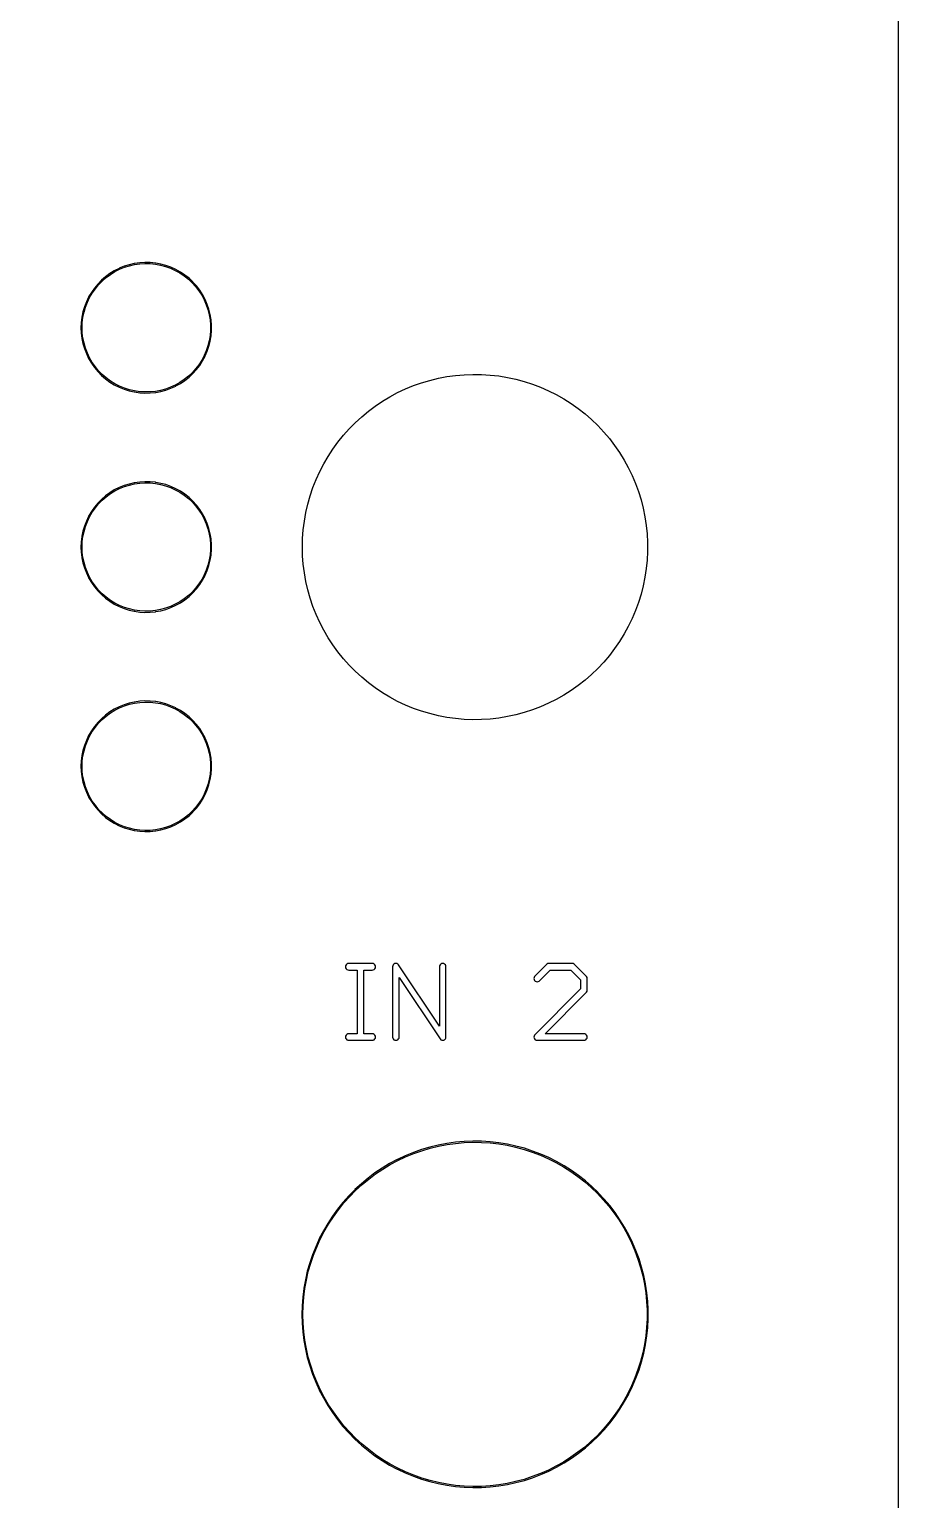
# Model space of a CAD drawing. Extents: x 1 to 42, y 9 to 138.
# Drawn here: x 21.42 to 41.57, y 36.28 to 70.35 of the extents above; entities that cross this region are included whole.
import ezdxf

# ---------------------------------------------------------------- set-up
doc = ezdxf.new("R2010")
doc.units = 0

msp = doc.modelspace()

# ---------------------------------------------------------------- linework, layer by layer
at = {"color": 5, "true_color": 0x0000ff}
msp.add_polyline3d([(41.56964, 9.25322, 0), (41.56964, 137.75436, 0), (1.27, 137.75436, 0), (1.27, 9.25322, 0), (41.56964, 9.25322, 0)], close=True, dxfattribs=at)
at = {"color": 34, "true_color": 0x008000}
for points in [[(1.27, 9.25322, 0), (41.56964, 9.25322, 0), (41.56964, 137.75436, 0), (1.27, 137.75436, 0), (1.27, 9.25322, 0)], [(23.9776, 64.94018, 0), (23.85568, 64.92238, 0), (23.85175, 64.92176, 0), (23.73237, 64.89382, 0), (23.61553, 64.85827, 0), (23.50123, 64.81255, 0), (23.49769, 64.81075, 0), (23.38847, 64.75487, 0), (23.28433, 64.69137, 0), (23.18781, 64.61771, 0), (23.09383, 64.53643, 0), (23.00466, 64.44726, 0), (22.92846, 64.35328, 0), (22.85734, 64.25422, 0), (22.79384, 64.14754, 0), (22.79204, 64.144, 0), (22.74124, 64.03224, 0), (22.69552, 63.91794, 0), (22.6625, 63.8011, 0), (22.6371, 63.68172, 0), (22.63648, 63.6778, 0), (22.62124, 63.55588, 0), (22.61616, 63.43395, 0), (22.62124, 63.31204, 0), (22.63648, 63.19012, 0), (22.6371, 63.18619, 0), (22.6625, 63.06681, 0), (22.69552, 62.94997, 0), (22.74124, 62.83567, 0), (22.79204, 62.72391, 0), (22.79384, 62.72037, 0), (22.85734, 62.61369, 0), (22.92846, 62.51463, 0), (23.00466, 62.42065, 0), (23.09383, 62.33148, 0), (23.18781, 62.2502, 0), (23.28433, 62.17654, 0), (23.38847, 62.11304, 0), (23.49769, 62.05716, 0), (23.50123, 62.05536, 0), (23.61553, 62.00964, 0), (23.73237, 61.97408, 0), (23.85175, 61.94614, 0), (23.85568, 61.94551, 0), (23.9776, 61.92774, 0), (24.09952, 61.92011, 0), (24.22143, 61.92266, 0), (24.34336, 61.93535, 0), (24.34728, 61.93598, 0), (24.4692, 61.95884, 0), (24.58604, 61.98932, 0), (24.70034, 62.0325, 0), (24.8121, 62.0833, 0), (24.81564, 62.0851, 0), (24.92232, 62.14352, 0), (25.02392, 62.2121, 0), (25.12044, 62.2883, 0), (25.20934, 62.37212, 0), (25.21215, 62.37493, 0), (25.29343, 62.46637, 0), (25.36963, 62.56289, 0), (25.43567, 62.66703, 0), (25.49155, 62.77625, 0), (25.49335, 62.77979, 0), (25.54415, 62.89155, 0), (25.58225, 63.00585, 0), (25.61273, 63.12523, 0), (25.63305, 63.24715, 0), (25.63367, 63.25108, 0), (25.64384, 63.373, 0), (25.64384, 63.49492, 0), (25.63367, 63.61684, 0), (25.63305, 63.62076, 0), (25.61273, 63.74268, 0), (25.58225, 63.86206, 0), (25.54415, 63.97636, 0), (25.49335, 64.08812, 0), (25.49155, 64.09166, 0), (25.43567, 64.20088, 0), (25.36963, 64.30502, 0), (25.29343, 64.40154, 0), (25.21215, 64.49298, 0), (25.20934, 64.49579, 0), (25.12044, 64.57961, 0), (25.02392, 64.65581, 0), (24.92232, 64.72439, 0), (24.81564, 64.78281, 0), (24.8121, 64.78461, 0), (24.70034, 64.83541, 0), (24.58604, 64.87859, 0), (24.4692, 64.90907, 0), (24.34728, 64.93192, 0), (24.34336, 64.93255, 0), (24.22143, 64.94525, 0), (24.09952, 64.9478, 0), (23.9776, 64.94018, 0)], [(24.34196, 61.9606, 0), (24.22143, 61.94806, 0), (24.09952, 61.94551, 0), (23.9776, 61.95314, 0), (23.85905, 61.97042, 0), (23.74022, 61.99823, 0), (23.62338, 62.03379, 0), (23.50918, 62.07947, 0), (23.4034, 62.13359, 0), (23.29926, 62.19709, 0), (23.20274, 62.27075, 0), (23.10876, 62.35203, 0), (23.02521, 62.43558, 0), (22.94901, 62.52956, 0), (22.87789, 62.62862, 0), (22.8152, 62.73394, 0), (22.76539, 62.84352, 0), (22.71967, 62.95782, 0), (22.68665, 63.07466, 0), (22.66159, 63.19244, 0), (22.64664, 63.31204, 0), (22.64156, 63.43395, 0), (22.64664, 63.55588, 0), (22.66159, 63.67545, 0), (22.68665, 63.79325, 0), (22.71967, 63.91009, 0), (22.76539, 64.02439, 0), (22.8152, 64.13397, 0), (22.87789, 64.23929, 0), (22.94901, 64.33835, 0), (23.02521, 64.43232, 0), (23.02522, 64.43234, 0), (23.10876, 64.51588, 0), (23.20274, 64.59716, 0), (23.29926, 64.67082, 0), (23.4034, 64.73432, 0), (23.50918, 64.78844, 0), (23.62338, 64.83412, 0), (23.74022, 64.86968, 0), (23.85894, 64.89747, 0), (23.9776, 64.91477, 0), (24.09952, 64.9224, 0), (24.22143, 64.91986, 0), (24.34207, 64.90728, 0), (24.46135, 64.88491, 0), (24.57819, 64.85444, 0), (24.69249, 64.81126, 0), (24.80287, 64.76108, 0), (24.90739, 64.70384, 0), (25.00899, 64.63526, 0), (25.10551, 64.55906, 0), (25.19248, 64.47706, 0), (25.27288, 64.38661, 0), (25.34908, 64.29009, 0), (25.41512, 64.18595, 0), (25.46929, 64.08007, 0), (25.52, 63.96851, 0), (25.5581, 63.85421, 0), (25.58858, 63.73483, 0), (25.6083, 63.61654, 0), (25.61844, 63.49492, 0), (25.61844, 63.373, 0), (25.60829, 63.25136, 0), (25.58858, 63.13308, 0), (25.5581, 63.0137, 0), (25.52, 62.8994, 0), (25.46929, 62.78784, 0), (25.41512, 62.68196, 0), (25.34908, 62.57782, 0), (25.27288, 62.4813, 0), (25.19248, 62.39085, 0), (25.10551, 62.30885, 0), (25.00899, 62.23265, 0), (24.90739, 62.16407, 0), (24.80276, 62.10677, 0), (24.69249, 62.05665, 0), (24.57819, 62.01347, 0), (24.46135, 61.98299, 0), (24.34196, 61.9606, 0)], [(27.7495, 58.35396, 0), (27.75458, 58.55462, 0), (27.76982, 58.75528, 0), (27.79522, 58.95594, 0), (27.83078, 59.15406, 0), (27.87396, 59.34964, 0), (27.92984, 59.54268, 0), (27.99334, 59.73318, 0), (28.06954, 59.9186, 0), (28.15082, 60.10148, 0), (28.2448, 60.28182, 0), (28.3464, 60.45454, 0), (28.45562, 60.62218, 0), (28.57246, 60.78474, 0), (28.69946, 60.94222, 0), (28.83408, 61.09208, 0), (28.97378, 61.23432, 0), (29.12364, 61.37148, 0), (29.27858, 61.49848, 0), (29.4386, 61.6204, 0), (29.60624, 61.73216, 0), (29.77896, 61.8363, 0), (29.95676, 61.93028, 0), (30.1371, 62.01664, 0), (30.32506, 62.09284, 0), (30.51302, 62.15888, 0), (30.70606, 62.21476, 0), (30.90164, 62.26302, 0), (31.09976, 62.30112, 0), (31.29788, 62.32906, 0), (31.49854, 62.34684, 0), (31.6992, 62.35446, 0), (31.89986, 62.35192, 0), (32.10052, 62.33922, 0), (32.30118, 62.31636, 0), (32.4993, 62.28334, 0), (32.69488, 62.24016, 0), (32.89046, 62.18936, 0), (33.08096, 62.12586, 0), (33.26892, 62.05474, 0), (33.45434, 61.97346, 0), (33.63214, 61.88456, 0), (33.8074, 61.7855, 0), (33.97758, 61.67628, 0), (34.14268, 61.55944, 0), (34.30016, 61.43752, 0), (34.45256, 61.30544, 0), (34.59734, 61.16574, 0), (34.7345, 61.01842, 0), (34.86404, 60.86602, 0), (34.98596, 60.706, 0), (35.10026, 60.5409, 0), (35.20694, 60.36818, 0), (35.30346, 60.19292, 0), (35.38982, 60.01258, 0), (35.46856, 59.82716, 0), (35.53968, 59.63666, 0), (35.5981, 59.44616, 0), (35.6489, 59.25058, 0), (35.68954, 59.055, 0), (35.72002, 58.85434, 0), (35.74034, 58.65622, 0), (35.7505, 58.45556, 0), (35.7505, 58.25236, 0), (35.74034, 58.0517, 0), (35.72002, 57.85358, 0), (35.68954, 57.65292, 0), (35.6489, 57.45734, 0), (35.5981, 57.26176, 0), (35.53968, 57.07126, 0), (35.46856, 56.88076, 0), (35.38982, 56.69534, 0), (35.30346, 56.515, 0), (35.20694, 56.33974, 0), (35.10026, 56.16702, 0), (34.98596, 56.00192, 0), (34.86404, 55.8419, 0), (34.7345, 55.6895, 0), (34.59734, 55.54218, 0), (34.45256, 55.40248, 0), (34.30016, 55.2704, 0), (34.14268, 55.14848, 0), (33.97758, 55.03164, 0), (33.8074, 54.92242, 0), (33.63214, 54.82336, 0), (33.45434, 54.73446, 0), (33.26892, 54.65318, 0), (33.08096, 54.58206, 0), (32.89046, 54.51856, 0), (32.69488, 54.46776, 0), (32.4993, 54.42458, 0), (32.30118, 54.39156, 0), (32.10052, 54.3687, 0), (31.89986, 54.356, 0), (31.6992, 54.35346, 0), (31.49854, 54.36108, 0), (31.29788, 54.37886, 0), (31.09976, 54.4068, 0), (30.90164, 54.4449, 0), (30.70606, 54.49316, 0), (30.51302, 54.54904, 0), (30.32506, 54.61508, 0), (30.1371, 54.69128, 0), (29.95676, 54.77764, 0), (29.77896, 54.87162, 0), (29.60624, 54.97576, 0), (29.4386, 55.08752, 0), (29.27858, 55.20944, 0), (29.12364, 55.33644, 0), (28.97378, 55.4736, 0), (28.83408, 55.61584, 0), (28.69946, 55.7657, 0), (28.57246, 55.92318, 0), (28.45562, 56.08574, 0), (28.3464, 56.25338, 0), (28.2448, 56.4261, 0), (28.15082, 56.60644, 0), (28.06954, 56.78932, 0), (27.99334, 56.97474, 0), (27.92984, 57.16524, 0), (27.87396, 57.35828, 0), (27.83078, 57.55386, 0), (27.79522, 57.75198, 0), (27.76982, 57.95264, 0), (27.75458, 58.1533, 0), (27.7495, 58.35396, 0)], [(23.9776, 59.86017, 0), (23.85568, 59.8424, 0), (23.85175, 59.84177, 0), (23.73237, 59.81383, 0), (23.61553, 59.77827, 0), (23.50123, 59.73255, 0), (23.49769, 59.73075, 0), (23.38847, 59.67487, 0), (23.28433, 59.61137, 0), (23.18781, 59.53771, 0), (23.09383, 59.45643, 0), (23.00466, 59.36726, 0), (22.92846, 59.27328, 0), (22.85734, 59.17422, 0), (22.79384, 59.06754, 0), (22.79204, 59.064, 0), (22.74124, 58.95224, 0), (22.69552, 58.83794, 0), (22.6625, 58.7211, 0), (22.6371, 58.60172, 0), (22.63648, 58.59779, 0), (22.62124, 58.47588, 0), (22.61616, 58.35396, 0), (22.62124, 58.23204, 0), (22.63648, 58.11011, 0), (22.6371, 58.10619, 0), (22.6625, 57.98681, 0), (22.69552, 57.86997, 0), (22.74124, 57.75567, 0), (22.79204, 57.64391, 0), (22.79384, 57.64037, 0), (22.85734, 57.53369, 0), (22.92846, 57.43463, 0), (23.00466, 57.34065, 0), (23.09383, 57.25148, 0), (23.18781, 57.1702, 0), (23.28433, 57.09654, 0), (23.38847, 57.03304, 0), (23.49769, 56.97716, 0), (23.50123, 56.97536, 0), (23.61553, 56.92964, 0), (23.73237, 56.89408, 0), (23.85175, 56.86614, 0), (23.85568, 56.86552, 0), (23.9776, 56.84773, 0), (24.09952, 56.84012, 0), (24.22143, 56.84265, 0), (24.34336, 56.85536, 0), (24.34728, 56.85598, 0), (24.4692, 56.87884, 0), (24.58604, 56.90932, 0), (24.70034, 56.9525, 0), (24.8121, 57.0033, 0), (24.81564, 57.0051, 0), (24.92232, 57.06352, 0), (25.02392, 57.1321, 0), (25.12044, 57.2083, 0), (25.20934, 57.29212, 0), (25.21215, 57.29493, 0), (25.29343, 57.38637, 0), (25.36963, 57.48289, 0), (25.43567, 57.58703, 0), (25.49155, 57.69625, 0), (25.49335, 57.69979, 0), (25.54415, 57.81155, 0), (25.58225, 57.92585, 0), (25.61273, 58.04523, 0), (25.63305, 58.16715, 0), (25.63367, 58.17108, 0), (25.64384, 58.29299, 0), (25.64384, 58.41491, 0), (25.63367, 58.53684, 0), (25.63305, 58.54076, 0), (25.61273, 58.66268, 0), (25.58225, 58.78206, 0), (25.54415, 58.89636, 0), (25.49335, 59.00812, 0), (25.49155, 59.01166, 0), (25.43567, 59.12088, 0), (25.36963, 59.22502, 0), (25.29343, 59.32154, 0), (25.21215, 59.41298, 0), (25.20934, 59.41579, 0), (25.12044, 59.49961, 0), (25.02392, 59.57581, 0), (24.92232, 59.64439, 0), (24.81564, 59.70281, 0), (24.8121, 59.70461, 0), (24.70034, 59.75541, 0), (24.58604, 59.79859, 0), (24.4692, 59.82907, 0), (24.34728, 59.85193, 0), (24.34336, 59.85256, 0), (24.22143, 59.86525, 0), (24.09952, 59.8678, 0), (23.9776, 59.86017, 0)], [(24.34208, 56.88063, 0), (24.22143, 56.86806, 0), (24.09952, 56.86552, 0), (23.9776, 56.87314, 0), (23.85894, 56.89044, 0), (23.74022, 56.91823, 0), (23.62338, 56.95379, 0), (23.50918, 56.99947, 0), (23.4034, 57.05359, 0), (23.29926, 57.11709, 0), (23.20274, 57.19075, 0), (23.10876, 57.27203, 0), (23.02521, 57.35558, 0), (22.94901, 57.44956, 0), (22.87789, 57.54862, 0), (22.8152, 57.65394, 0), (22.76539, 57.76352, 0), (22.71967, 57.87782, 0), (22.68665, 57.99466, 0), (22.66159, 58.11246, 0), (22.64664, 58.23204, 0), (22.64156, 58.35396, 0), (22.64664, 58.47588, 0), (22.66159, 58.59546, 0), (22.68665, 58.71325, 0), (22.71967, 58.83009, 0), (22.76539, 58.94439, 0), (22.8152, 59.05397, 0), (22.87789, 59.15929, 0), (22.94901, 59.25835, 0), (23.02521, 59.35233, 0), (23.10876, 59.43588, 0), (23.20274, 59.51716, 0), (23.29926, 59.59082, 0), (23.4034, 59.65432, 0), (23.50918, 59.70844, 0), (23.62338, 59.75412, 0), (23.74022, 59.78968, 0), (23.85905, 59.81749, 0), (23.9776, 59.83477, 0), (24.09952, 59.8424, 0), (24.22143, 59.83985, 0), (24.34196, 59.82731, 0), (24.46135, 59.80492, 0), (24.57819, 59.77444, 0), (24.69249, 59.73126, 0), (24.80276, 59.68114, 0), (24.90739, 59.62384, 0), (25.00899, 59.55526, 0), (25.10551, 59.47906, 0), (25.19248, 59.39706, 0), (25.27288, 59.30661, 0), (25.34908, 59.21009, 0), (25.41512, 59.10595, 0), (25.46929, 59.00007, 0), (25.52, 58.88851, 0), (25.5581, 58.77421, 0), (25.58858, 58.65483, 0), (25.6083, 58.53654, 0), (25.61844, 58.41491, 0), (25.61844, 58.29299, 0), (25.60829, 58.17136, 0), (25.58858, 58.05308, 0), (25.5581, 57.9337, 0), (25.52, 57.8194, 0), (25.46929, 57.70784, 0), (25.41512, 57.60196, 0), (25.34908, 57.49782, 0), (25.27288, 57.4013, 0), (25.19248, 57.31085, 0), (25.10551, 57.22885, 0), (25.00899, 57.15265, 0), (24.90739, 57.08407, 0), (24.80276, 57.02677, 0), (24.69249, 56.97665, 0), (24.57819, 56.93347, 0), (24.46135, 56.90299, 0), (24.34208, 56.88063, 0)], [(23.9776, 54.78018, 0), (23.85568, 54.7624, 0), (23.85175, 54.76177, 0), (23.73237, 54.73383, 0), (23.61553, 54.69827, 0), (23.50123, 54.65255, 0), (23.49769, 54.65075, 0), (23.38847, 54.59487, 0), (23.28433, 54.53137, 0), (23.18781, 54.45771, 0), (23.09383, 54.37643, 0), (23.00466, 54.28726, 0), (22.92846, 54.19328, 0), (22.85734, 54.09422, 0), (22.79384, 53.98754, 0), (22.79204, 53.984, 0), (22.74124, 53.87224, 0), (22.69552, 53.75794, 0), (22.6625, 53.6411, 0), (22.6371, 53.52172, 0), (22.63648, 53.5178, 0), (22.62124, 53.39587, 0), (22.61616, 53.27395, 0), (22.62124, 53.15204, 0), (22.63648, 53.03012, 0), (22.6371, 53.02619, 0), (22.6625, 52.90681, 0), (22.69552, 52.78997, 0), (22.74124, 52.67567, 0), (22.79204, 52.56391, 0), (22.79384, 52.56037, 0), (22.85734, 52.45369, 0), (22.92846, 52.35463, 0), (23.00466, 52.26065, 0), (23.09383, 52.17148, 0), (23.18781, 52.0902, 0), (23.28433, 52.01654, 0), (23.38847, 51.95304, 0), (23.49769, 51.89716, 0), (23.50123, 51.89536, 0), (23.61553, 51.84964, 0), (23.73237, 51.81408, 0), (23.85175, 51.78614, 0), (23.85568, 51.78551, 0), (23.9776, 51.76774, 0), (24.09952, 51.76011, 0), (24.22143, 51.76266, 0), (24.34336, 51.77535, 0), (24.34728, 51.77598, 0), (24.4692, 51.79884, 0), (24.58604, 51.82932, 0), (24.70034, 51.8725, 0), (24.8121, 51.9233, 0), (24.81564, 51.9251, 0), (24.92232, 51.98352, 0), (25.02392, 52.0521, 0), (25.12044, 52.1283, 0), (25.20934, 52.21212, 0), (25.21215, 52.21493, 0), (25.29343, 52.30637, 0), (25.36963, 52.40289, 0), (25.43567, 52.50703, 0), (25.49155, 52.61625, 0), (25.49335, 52.61979, 0), (25.54415, 52.73155, 0), (25.58225, 52.84585, 0), (25.61273, 52.96523, 0), (25.63305, 53.08715, 0), (25.63367, 53.09107, 0), (25.64384, 53.213, 0), (25.64384, 53.33492, 0), (25.63367, 53.45684, 0), (25.63305, 53.46076, 0), (25.61273, 53.58268, 0), (25.58225, 53.70206, 0), (25.54415, 53.81636, 0), (25.49335, 53.92812, 0), (25.49155, 53.93166, 0), (25.43567, 54.04088, 0), (25.36963, 54.14502, 0), (25.29343, 54.24154, 0), (25.21215, 54.33298, 0), (25.20934, 54.33579, 0), (25.12044, 54.41961, 0), (25.02392, 54.49581, 0), (24.92232, 54.56439, 0), (24.81564, 54.62281, 0), (24.8121, 54.62461, 0), (24.70034, 54.67541, 0), (24.58604, 54.71859, 0), (24.4692, 54.74907, 0), (24.34728, 54.77193, 0), (24.34336, 54.77256, 0), (24.22143, 54.78526, 0), (24.09952, 54.7878, 0), (23.9776, 54.78018, 0)], [(24.34208, 51.80063, 0), (24.22143, 51.78806, 0), (24.09952, 51.78552, 0), (23.9776, 51.79314, 0), (23.85894, 51.81044, 0), (23.74022, 51.83823, 0), (23.62338, 51.87379, 0), (23.50918, 51.91947, 0), (23.4034, 51.97359, 0), (23.29926, 52.03709, 0), (23.20274, 52.11075, 0), (23.10876, 52.19203, 0), (23.02521, 52.27558, 0), (22.94901, 52.36956, 0), (22.87789, 52.46862, 0), (22.8152, 52.57394, 0), (22.76539, 52.68352, 0), (22.71967, 52.79782, 0), (22.68665, 52.91466, 0), (22.66159, 53.03244, 0), (22.64664, 53.15204, 0), (22.64156, 53.27395, 0), (22.64664, 53.39587, 0), (22.66159, 53.51545, 0), (22.68665, 53.63325, 0), (22.71967, 53.75009, 0), (22.76539, 53.86439, 0), (22.8152, 53.97397, 0), (22.87789, 54.07929, 0), (22.94901, 54.17835, 0), (23.02521, 54.27233, 0), (23.10876, 54.35588, 0), (23.20274, 54.43716, 0), (23.29926, 54.51082, 0), (23.4034, 54.57432, 0), (23.50918, 54.62844, 0), (23.62338, 54.67412, 0), (23.74022, 54.70968, 0), (23.85894, 54.73747, 0), (23.9776, 54.75478, 0), (24.09952, 54.76239, 0), (24.22143, 54.75986, 0), (24.34208, 54.74728, 0), (24.46135, 54.72492, 0), (24.57819, 54.69444, 0), (24.69249, 54.65126, 0), (24.80276, 54.60114, 0), (24.90739, 54.54384, 0), (25.00899, 54.47526, 0), (25.10551, 54.39906, 0), (25.19248, 54.31706, 0), (25.27288, 54.22661, 0), (25.34908, 54.13009, 0), (25.41512, 54.02595, 0), (25.46929, 53.92007, 0), (25.52, 53.80851, 0), (25.5581, 53.69421, 0), (25.58858, 53.57483, 0), (25.6083, 53.45654, 0), (25.61844, 53.33492, 0), (25.61844, 53.213, 0), (25.6083, 53.09137, 0), (25.58858, 52.97308, 0), (25.5581, 52.8537, 0), (25.52, 52.7394, 0), (25.46929, 52.62784, 0), (25.41512, 52.52196, 0), (25.34908, 52.41782, 0), (25.27288, 52.3213, 0), (25.19248, 52.23085, 0), (25.10551, 52.14885, 0), (25.00899, 52.07265, 0), (24.90739, 52.00407, 0), (24.80276, 51.94677, 0), (24.69249, 51.89665, 0), (24.57819, 51.85347, 0), (24.46135, 51.82299, 0), (24.34208, 51.80063, 0)], [(28.82391, 48.7045, 0), (28.80037, 48.70077, 0), (28.77913, 48.68994, 0), (28.76227, 48.67308, 0), (28.75144, 48.65184, 0), (28.74771, 48.6283, 0), (28.75144, 48.60475, 0), (28.76227, 48.58351, 0), (28.77913, 48.56665, 0), (28.80037, 48.55582, 0), (28.82391, 48.5521, 0), (29.01949, 48.5521, 0), (29.01949, 47.07636, 0), (28.82391, 47.07636, 0), (28.80037, 47.07263, 0), (28.77913, 47.0618, 0), (28.76227, 47.04494, 0), (28.75144, 47.0237, 0), (28.74771, 47.00016, 0), (28.75144, 46.97661, 0), (28.76227, 46.95537, 0), (28.77913, 46.93851, 0), (28.80037, 46.92768, 0), (28.82391, 46.92396, 0), (29.36747, 46.92396, 0), (29.39102, 46.92768, 0), (29.41226, 46.93851, 0), (29.42912, 46.95537, 0), (29.43995, 46.97661, 0), (29.44367, 47.00016, 0), (29.43995, 47.0237, 0), (29.42912, 47.04494, 0), (29.41226, 47.0618, 0), (29.39102, 47.07263, 0), (29.36747, 47.07636, 0), (29.17189, 47.07636, 0), (29.17189, 48.5521, 0), (29.36747, 48.5521, 0), (29.39102, 48.55582, 0), (29.41226, 48.56665, 0), (29.42912, 48.58351, 0), (29.43995, 48.60475, 0), (29.44367, 48.6283, 0), (29.43995, 48.65184, 0), (29.42912, 48.67308, 0), (29.41226, 48.68994, 0), (29.39102, 48.70077, 0), (29.36747, 48.7045, 0), (28.82391, 48.7045, 0)], [(31.00069, 46.92396, 0), (31.02424, 46.92768, 0), (31.04548, 46.93851, 0), (31.06234, 46.95537, 0), (31.07317, 46.97661, 0), (31.07689, 47.00016, 0), (31.07689, 48.6283, 0), (31.07317, 48.65184, 0), (31.06234, 48.67308, 0), (31.04548, 48.68994, 0), (31.02424, 48.70077, 0), (31.00069, 48.7045, 0), (30.97715, 48.70077, 0), (30.95591, 48.68994, 0), (30.93905, 48.67308, 0), (30.92822, 48.65184, 0), (30.92449, 48.6283, 0), (30.92449, 47.25188, 0), (29.97776, 48.67308, 0), (29.9609, 48.68994, 0), (29.93966, 48.70077, 0), (29.91611, 48.7045, 0), (29.89257, 48.70077, 0), (29.87133, 48.68994, 0), (29.85447, 48.67308, 0), (29.84364, 48.65184, 0), (29.83991, 48.6283, 0), (29.83991, 47.00016, 0), (29.84364, 46.97661, 0), (29.85447, 46.95537, 0), (29.87133, 46.93851, 0), (29.89257, 46.92768, 0), (29.91611, 46.92396, 0), (29.93966, 46.92768, 0), (29.9609, 46.93851, 0), (29.97776, 46.95537, 0), (29.98859, 46.97661, 0), (29.99231, 47.00016, 0), (29.99231, 48.37659, 0), (30.93905, 46.95537, 0), (30.95591, 46.93851, 0), (30.97715, 46.92768, 0), (31.00069, 46.92396, 0)], [(33.46196, 48.7045, 0), (33.4384, 48.70077, 0), (33.41717, 48.68994, 0), (33.4003, 48.67308, 0), (33.40029, 48.67306, 0), (33.12853, 48.4013, 0), (33.1177, 48.38006, 0), (33.11398, 48.35652, 0), (33.1177, 48.33297, 0), (33.12853, 48.31173, 0), (33.14539, 48.29487, 0), (33.16663, 48.28404, 0), (33.19018, 48.28032, 0), (33.21372, 48.28404, 0), (33.23496, 48.29487, 0), (33.49219, 48.5521, 0), (33.97274, 48.5521, 0), (34.19854, 48.3263, 0), (34.19854, 48.11495, 0), (33.12853, 47.04494, 0), (33.1177, 47.0237, 0), (33.11398, 47.00016, 0), (33.1177, 46.97661, 0), (33.12853, 46.95537, 0), (33.14539, 46.93851, 0), (33.16663, 46.92768, 0), (33.19018, 46.92396, 0), (34.27474, 46.92396, 0), (34.29829, 46.92768, 0), (34.31954, 46.93851, 0), (34.33639, 46.95537, 0), (34.34723, 46.97661, 0), (34.35094, 47.00016, 0), (34.34723, 47.0237, 0), (34.33639, 47.04494, 0), (34.31954, 47.0618, 0), (34.29829, 47.07263, 0), (34.27474, 47.07636, 0), (33.37281, 47.07636, 0), (34.31952, 48.02308, 0), (34.31954, 48.02309, 0), (34.33639, 48.03995, 0), (34.34723, 48.06119, 0), (34.35094, 48.08474, 0), (34.35094, 48.35652, 0), (34.34723, 48.38006, 0), (34.33639, 48.4013, 0), (34.31954, 48.41816, 0), (34.31952, 48.41817, 0), (34.06463, 48.67306, 0), (34.06462, 48.67308, 0), (34.04775, 48.68994, 0), (34.02652, 48.70077, 0), (34.00298, 48.7045, 0), (33.46196, 48.7045, 0)], [(31.49854, 44.57954, 0), (31.29787, 44.56176, 0), (31.09975, 44.53382, 0), (31.09583, 44.53319, 0), (30.89771, 44.49509, 0), (30.70213, 44.44683, 0), (30.50909, 44.39095, 0), (30.32113, 44.32491, 0), (30.13317, 44.24871, 0), (29.95283, 44.16235, 0), (29.94929, 44.16055, 0), (29.77149, 44.06657, 0), (29.59877, 43.96243, 0), (29.43113, 43.85067, 0), (29.27111, 43.72875, 0), (29.11617, 43.60175, 0), (28.96631, 43.46459, 0), (28.9635, 43.46178, 0), (28.8238, 43.31954, 0), (28.68918, 43.16968, 0), (28.56218, 43.0122, 0), (28.44534, 42.84964, 0), (28.33612, 42.682, 0), (28.23452, 42.50928, 0), (28.14054, 42.32894, 0), (28.13874, 42.3254, 0), (28.05746, 42.14252, 0), (27.98126, 41.9571, 0), (27.91776, 41.76659, 0), (27.86188, 41.57356, 0), (27.8187, 41.37798, 0), (27.78314, 41.17986, 0), (27.78252, 41.17593, 0), (27.75711, 40.97528, 0), (27.74188, 40.77462, 0), (27.7368, 40.57395, 0), (27.74188, 40.37328, 0), (27.75711, 40.17263, 0), (27.78252, 39.97198, 0), (27.78314, 39.96805, 0), (27.8187, 39.76993, 0), (27.86188, 39.57435, 0), (27.91776, 39.38131, 0), (27.98126, 39.19081, 0), (28.05746, 39.00539, 0), (28.13874, 38.82251, 0), (28.14054, 38.81897, 0), (28.23452, 38.63863, 0), (28.33612, 38.46591, 0), (28.44534, 38.29827, 0), (28.56218, 38.13571, 0), (28.68918, 37.97823, 0), (28.8238, 37.82837, 0), (28.9635, 37.68613, 0), (28.96631, 37.68332, 0), (29.11617, 37.54616, 0), (29.27111, 37.41916, 0), (29.43113, 37.29724, 0), (29.59877, 37.18548, 0), (29.77149, 37.08133, 0), (29.94929, 36.98736, 0), (29.95283, 36.98556, 0), (30.13317, 36.8992, 0), (30.32113, 36.823, 0), (30.50909, 36.75696, 0), (30.70213, 36.70107, 0), (30.89771, 36.65282, 0), (31.09583, 36.61472, 0), (31.09975, 36.61408, 0), (31.29787, 36.58616, 0), (31.49854, 36.56837, 0), (31.69919, 36.56075, 0), (31.89986, 36.56329, 0), (32.10051, 36.57598, 0), (32.30118, 36.59885, 0), (32.3051, 36.59948, 0), (32.50322, 36.6325, 0), (32.6988, 36.67568, 0), (32.89438, 36.72648, 0), (33.08488, 36.78998, 0), (33.27284, 36.8611, 0), (33.45826, 36.94238, 0), (33.63606, 37.03128, 0), (33.6396, 37.03308, 0), (33.81486, 37.13214, 0), (33.98504, 37.24136, 0), (34.15014, 37.35819, 0), (34.30762, 37.48012, 0), (34.46002, 37.6122, 0), (34.60479, 37.7519, 0), (34.60761, 37.75471, 0), (34.74477, 37.90203, 0), (34.87431, 38.05443, 0), (34.99622, 38.21445, 0), (35.11052, 38.37955, 0), (35.21721, 38.55227, 0), (35.31373, 38.72753, 0), (35.31553, 38.73107, 0), (35.40189, 38.9114, 0), (35.48063, 39.09682, 0), (35.55175, 39.28732, 0), (35.61016, 39.47782, 0), (35.66097, 39.6734, 0), (35.70161, 39.86898, 0), (35.70224, 39.87292, 0), (35.73272, 40.07358, 0), (35.75304, 40.27169, 0), (35.76319, 40.47235, 0), (35.76319, 40.67555, 0), (35.75304, 40.87621, 0), (35.73272, 41.07434, 0), (35.70224, 41.275, 0), (35.70161, 41.27892, 0), (35.66097, 41.4745, 0), (35.61016, 41.67008, 0), (35.55175, 41.86058, 0), (35.48063, 42.05108, 0), (35.40189, 42.2365, 0), (35.31553, 42.41684, 0), (35.31373, 42.42038, 0), (35.21721, 42.59564, 0), (35.11052, 42.76836, 0), (34.99622, 42.93346, 0), (34.87431, 43.09348, 0), (34.74477, 43.24588, 0), (34.60761, 43.3932, 0), (34.60479, 43.39601, 0), (34.46002, 43.53571, 0), (34.30762, 43.66779, 0), (34.15014, 43.78971, 0), (33.98504, 43.90655, 0), (33.81486, 44.01577, 0), (33.6396, 44.11483, 0), (33.63606, 44.11663, 0), (33.45826, 44.20553, 0), (33.27284, 44.28681, 0), (33.08488, 44.35793, 0), (32.89438, 44.42143, 0), (32.6988, 44.47223, 0), (32.50322, 44.51541, 0), (32.3051, 44.54843, 0), (32.30118, 44.54906, 0), (32.10051, 44.57192, 0), (31.89986, 44.58462, 0), (31.69919, 44.58716, 0), (31.49854, 44.57954, 0)], [(32.10051, 36.6014, 0), (31.89986, 36.58869, 0), (31.69919, 36.58616, 0), (31.49854, 36.59377, 0), (31.29787, 36.61155, 0), (31.10201, 36.63918, 0), (30.90556, 36.67696, 0), (30.70998, 36.72523, 0), (30.51694, 36.78111, 0), (30.32898, 36.84715, 0), (30.14102, 36.92335, 0), (29.96211, 37.00903, 0), (29.78642, 37.10188, 0), (29.6137, 37.20603, 0), (29.44606, 37.31779, 0), (29.28604, 37.43971, 0), (29.1311, 37.56671, 0), (28.98174, 37.70342, 0), (28.84435, 37.8433, 0), (28.70973, 37.99316, 0), (28.58273, 38.15064, 0), (28.46589, 38.3132, 0), (28.35667, 38.48084, 0), (28.25507, 38.65356, 0), (28.16263, 38.83094, 0), (28.08161, 39.01324, 0), (28.00541, 39.19865, 0), (27.94191, 39.38915, 0), (27.88603, 39.5822, 0), (27.84285, 39.77778, 0), (27.80774, 39.97337, 0), (27.78251, 40.17263, 0), (27.76727, 40.37328, 0), (27.76219, 40.57395, 0), (27.76727, 40.77462, 0), (27.78251, 40.97528, 0), (27.80774, 41.17454, 0), (27.84285, 41.37013, 0), (27.88603, 41.56571, 0), (27.94191, 41.75875, 0), (28.00541, 41.94925, 0), (28.08161, 42.13467, 0), (28.16263, 42.31697, 0), (28.25507, 42.49435, 0), (28.35667, 42.66707, 0), (28.46589, 42.83471, 0), (28.58273, 42.99727, 0), (28.70973, 43.15475, 0), (28.84435, 43.30461, 0), (28.98174, 43.44449, 0), (29.1311, 43.5812, 0), (29.28604, 43.7082, 0), (29.44606, 43.83012, 0), (29.6137, 43.94188, 0), (29.78642, 44.04602, 0), (29.96211, 44.13889, 0), (30.14102, 44.22456, 0), (30.32898, 44.30076, 0), (30.51694, 44.3668, 0), (30.70998, 44.42268, 0), (30.90556, 44.47094, 0), (31.1022, 44.50876, 0), (31.29787, 44.53635, 0), (31.49854, 44.55414, 0), (31.69919, 44.56175, 0), (31.89986, 44.55922, 0), (32.10051, 44.54651, 0), (32.30052, 44.52374, 0), (32.49537, 44.49126, 0), (32.69095, 44.44808, 0), (32.88653, 44.39728, 0), (33.07703, 44.33378, 0), (33.26498, 44.26266, 0), (33.45041, 44.18138, 0), (33.62513, 44.09402, 0), (33.79993, 43.99522, 0), (33.97011, 43.886, 0), (34.13521, 43.76916, 0), (34.29269, 43.64724, 0), (34.44509, 43.51516, 0), (34.58796, 43.3773, 0), (34.72422, 43.23095, 0), (34.85376, 43.07855, 0), (34.97567, 42.91853, 0), (35.08997, 42.75343, 0), (35.19666, 42.58071, 0), (35.2923, 42.40705, 0), (35.37774, 42.22865, 0), (35.45648, 42.04323, 0), (35.5276, 41.85273, 0), (35.58602, 41.66223, 0), (35.63682, 41.46665, 0), (35.67737, 41.27149, 0), (35.70731, 41.07434, 0), (35.72763, 40.87621, 0), (35.73778, 40.67555, 0), (35.73778, 40.47235, 0), (35.72763, 40.27169, 0), (35.70731, 40.07358, 0), (35.67737, 39.8764, 0), (35.63682, 39.68126, 0), (35.58602, 39.48568, 0), (35.5276, 39.29518, 0), (35.45648, 39.10468, 0), (35.37774, 38.91926, 0), (35.2923, 38.74086, 0), (35.19666, 38.5672, 0), (35.08997, 38.39448, 0), (34.97567, 38.22938, 0), (34.85376, 38.06936, 0), (34.72422, 37.91696, 0), (34.58796, 37.77061, 0), (34.44509, 37.63275, 0), (34.29269, 37.50067, 0), (34.13521, 37.37874, 0), (33.97011, 37.26191, 0), (33.79993, 37.15269, 0), (33.62513, 37.05389, 0), (33.45041, 36.96653, 0), (33.26498, 36.88525, 0), (33.07703, 36.81413, 0), (32.88653, 36.75063, 0), (32.69095, 36.69983, 0), (32.49537, 36.65665, 0), (32.30071, 36.62421, 0), (32.10051, 36.6014, 0)]]:
    msp.add_polyline3d(points, close=True, dxfattribs=at)

doc.saveas('drawing.dxf')
